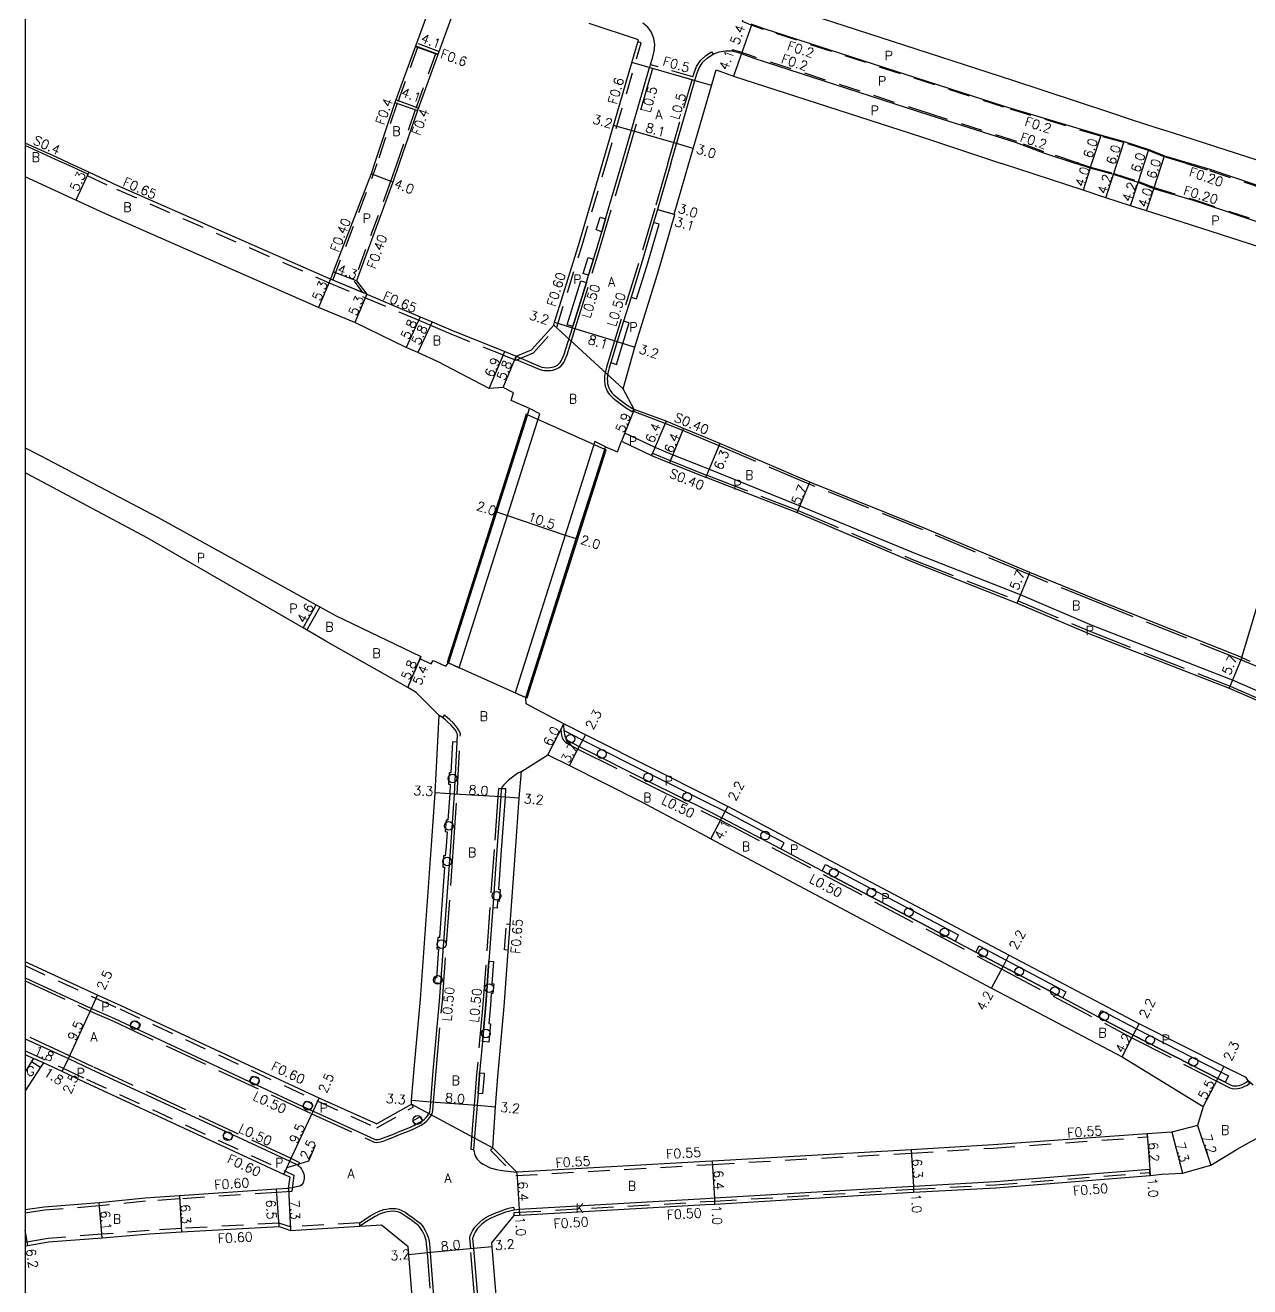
# Model space of a CAD drawing. Header units: metres. Extents: x -1600 to -800, y -109200 to -108599.
# Drawn here: x -1600 to -1389, y -109040 to -108822.5 of the extents above; entities that cross this region are included whole.
import ezdxf

# ---------------------------------------------------------------- set-up
doc = ezdxf.new("R2010")
doc.units = ezdxf.units.M
doc.header["$LTSCALE"] = 2.5
doc.linetypes.add('22320', pattern=[2.5, 1.5, -1])
doc.linetypes.add('22330', pattern=[4, 3, -1])
doc.layers.get('0').update_dxf_attribs({"color": 150, "lineweight": 50})
for name, color, linetype in [('2101000', 7, 'Continuous'), ('2102000', 4, 'Continuous'), ('2203000', 1, 'Continuous'), ('2213000', 3, 'Continuous'), ('2227000', 1, 'Continuous'), ('2232000', 120, '22320'), ('2233000', 120, '22330'), ('2233300', 150, '22330'), ('2236000', 3, 'Continuous'), ('2236100', 3, 'Continuous'), ('2238000', 3, 'Continuous'), ('9107000', 4, 'Continuous'), ('9201100', 215, 'Continuous'), ('9201500', 222, 'Continuous'), ('9201600', 215, 'Continuous'), ('9202100', 82, 'Continuous'), ('9202200', 82, 'Continuous'), ('9203500', 155, 'Continuous'), ('999', 7, 'Continuous')]:
    doc.layers.add(name, color=color, linetype=linetype)
doc.layers.add('9301100', color=1, linetype='Continuous', lineweight=30)
doc.styles.add('Dm_Anotation', font='txt.shx', dxfattribs={"bigfont": 'pscdm.shx'})

# ---------------------------------------------------------------- blocks, each defined once
blk = doc.blocks.new('223800')
at = {"color": 0, "linetype": 'Continuous'}
blk.add_circle((0, 0), 0.75, dxfattribs=at)

msp = doc.modelspace()

# ---------------------------------------------------------------- linework, layer by layer
at = {"layer": '2101000'}
for points in [[(-1528.28, -108813.79), (-1536.14, -108835.37), (-1536.3, -108835.81), (-1539.81, -108846.32)], [(-1524.35, -108815), (-1532.44, -108837.21), (-1535.57, -108846.32)], [(-1476.2, -108816.8), (-1471.21, -108818.58), (-1429.87, -108831.97), (-1413.35, -108837.44), (-1409.44, -108838.73), (-1405.18, -108840.09), (-1402.41, -108840.98), (-1385.83, -108846.32)], [(-1494.36, -108825), (-1502.83, -108822.2)], [(-1500.52, -108846.32), (-1494.36, -108825)], [(-1485.64, -108846.32), (-1480.97, -108830.17)], [(-1480.97, -108830.17), (-1477.98, -108831.24)], [(-1477.98, -108831.24), (-1445.55, -108841.72), (-1431.77, -108846.32)], [(-1592.29, -108846.32), (-1594.64, -108845.26), (-1600, -108842.8)], [(-1539.81, -108846.32), (-1540.41, -108848.12), (-1546.92, -108865.02), (-1547.4, -108866.29), (-1584.02, -108850.16), (-1589.05, -108847.82), (-1592.29, -108846.32)], [(-1535.57, -108846.32), (-1536.67, -108849.54), (-1542.9, -108866.55), (-1541.15, -108868.86), (-1531.93, -108872.76), (-1529.91, -108873.62), (-1526.69, -108874.98), (-1517.36, -108878.75), (-1515.43, -108879.57), (-1512.76, -108878.45)], [(-1512.76, -108878.45), (-1508.95, -108874.21), (-1508.79, -108873.7), (-1504.7, -108860.47), (-1500.52, -108846.32)], [(-1482.78, -108893.59), (-1486.56, -108892.02), (-1489.58, -108890.76), (-1495.08, -108888.71), (-1496.98, -108885.19), (-1494.94, -108877.99), (-1490.81, -108864.63), (-1488.09, -108855.11), (-1488.19, -108855.08), (-1485.64, -108846.32)], [(-1370.33, -108866.43), (-1373.7, -108865.39), (-1377.82, -108864.11), (-1383.01, -108862.46), (-1387.28, -108860.76), (-1400.69, -108856.45), (-1406.81, -108854.48), (-1409.56, -108853.6), (-1413.81, -108852.24), (-1417.74, -108850.94), (-1431.77, -108846.32)], [(-1600, -108895.33), (-1597.41, -108896.65), (-1577.08, -108907.35), (-1549.88, -108922.39), (-1546.54, -108924.24), (-1531.83, -108931.35), (-1531.98, -108931.72), (-1530.06, -108932.61), (-1529.74, -108932), (-1527.56, -108932.97), (-1527.08, -108932.42), (-1518.81, -108906.4), (-1513.48, -108889.63), (-1513.14, -108888.56), (-1516.28, -108887.17), (-1515.89, -108885.86), (-1517.63, -108884.94), (-1520.08, -108885.09), (-1528.84, -108880.51), (-1532.35, -108878.89), (-1534.37, -108878.02), (-1543.23, -108873.73), (-1549.49, -108871.16), (-1586.2, -108854.99), (-1591.29, -108852.63), (-1600, -108848.63)], [(-1482.78, -108955.23), (-1491.23, -108950.96), (-1503.48, -108944.8), (-1507.22, -108942.91), (-1513.72, -108939.51), (-1513.76, -108938.4), (-1505.06, -108911), (-1500.16, -108895.61), (-1500.03, -108895.2), (-1497.98, -108896.05), (-1497.27, -108894.18)], [(-1497.27, -108894.18), (-1492.1, -108896.64), (-1489.02, -108897.92), (-1482.78, -108900.41)], [(-1390.41, -108931.52), (-1414.37, -108921.94), (-1426.9, -108916.84), (-1445.21, -108909.11), (-1464.79, -108901.25), (-1480.3, -108894.62), (-1482.78, -108893.59)], [(-1528.68, -108941.47), (-1532.63, -108937.5), (-1534.09, -108936.69), (-1548.22, -108928.65), (-1552.14, -108926.4), (-1579, -108910.86), (-1599.53, -108899.9), (-1600, -108899.65)], [(-1482.78, -108900.41), (-1482.73, -108900.43), (-1466.98, -108906.51), (-1447.25, -108914.97), (-1429.09, -108922.1), (-1416.76, -108927.34), (-1392.57, -108936.8), (-1379.6, -108942.4)], [(-1539.47, -109011.91), (-1533.47, -109008.51), (-1533.42, -109007.83), (-1533, -109002.43), (-1531.92, -108990.42), (-1529.99, -108963.85), (-1529.35, -108954.84), (-1528.68, -108941.47)], [(-1514.52, -108951.13), (-1509.95, -108948.26)], [(-1509.95, -108948.26), (-1506.25, -108950.12), (-1494.05, -108956.26), (-1482.78, -108962.26)], [(-1482.78, -109018.4), (-1515.29, -109020.25), (-1519.43, -109016.05), (-1518.96, -109008.95), (-1518.56, -109003.75), (-1517.47, -108991.65), (-1515.52, -108964.85), (-1514.88, -108955.75), (-1514.52, -108951.13)], [(-1388.42, -109005.25), (-1389.31, -109004.49), (-1389.66, -109003.92), (-1393.48, -109002), (-1408.08, -108994.65), (-1430.5, -108982.82), (-1478.93, -108957.17), (-1482.78, -108955.23)], [(-1482.78, -108962.26), (-1481.85, -108962.75), (-1433.49, -108988.48), (-1431.12, -108989.74), (-1410.99, -109000.35), (-1397.05, -109008.93), (-1398, -109012.17), (-1402.44, -109013.35), (-1406.69, -109013.61), (-1433.25, -109015.52), (-1447.35, -109016.38), (-1481.58, -109018.33), (-1482.78, -109018.4)], [(-1482.78, -109025.81), (-1481.16, -109025.72), (-1446.93, -109023.67), (-1432.79, -109022.9), (-1406.18, -109020.79), (-1404.18, -109020.56), (-1400.63, -109020.42), (-1395.72, -109019), (-1393.26, -109017.55), (-1391.16, -109016.24), (-1388.81, -109014.91), (-1387.64, -109014.33), (-1384.63, -109012.55), (-1381.51, -109010.51), (-1379.85, -109009.4), (-1340.79, -108983.12), (-1336.68, -108980.36)], [(-1539.47, -109011.91), (-1549.35, -109007.45), (-1583.47, -108991.53), (-1587.55, -108989.71), (-1600, -108983.94)], [(-1600, -108999.96), (-1598.55, -109000.62), (-1598.9, -109001.16), (-1600, -109002.9)], [(-1554.38, -109021.1), (-1555.43, -109020.61), (-1589.7, -109004.74), (-1593.62, -109002.88), (-1596.88, -109001.39), (-1597.38, -109002.14), (-1600, -109006.21)], [(-1600, -109026.67), (-1596.73, -109026.2), (-1587.29, -109025.45), (-1579.31, -109024.64), (-1573.44, -109024.25), (-1556.69, -109023.12), (-1554.62, -109022.98), (-1554.38, -109021.1)], [(-1515.75, -109027.68), (-1514.86, -109027.64), (-1482.78, -109025.81)], [(-1519.61, -109032.4), (-1515.75, -109027.68)], [(-1600, -109032.98), (-1599.58, -109032.88), (-1595.97, -109032.26), (-1586.75, -109031.53), (-1578.58, -109030.88), (-1573.08, -109030.54), (-1556.26, -109029.61)], [(-1554.27, -109030.27), (-1542.33, -109029.56), (-1538.6, -109029.33)], [(-1538.6, -109029.33), (-1534.02, -109033.05)], [(-1555.87, -109141.83), (-1552.63, -109141.42), (-1549.77, -109141.08), (-1544.42, -109138.34), (-1537.88, -109134), (-1530.1, -109128.75), (-1528.84, -109127.84), (-1527.52, -109124.71), (-1527.79, -109119.38), (-1529.16, -109099.25), (-1530.46, -109082.11), (-1532.5, -109052.42), (-1533.9, -109034.45), (-1534.02, -109033.05)], [(-1510.94, -109146.32), (-1511.01, -109145.26), (-1510.47, -109140.39), (-1511.47, -109125.87), (-1512.93, -109122.02), (-1513.32, -109118.44), (-1514.69, -109098.37), (-1516.03, -109080.66), (-1518.05, -109051.24), (-1519.56, -109033.1), (-1519.61, -109032.4)]]:
    msp.add_lwpolyline(points, dxfattribs=at)
at = {"layer": '2101000', "flags": 128}
msp.add_lwpolyline([(-1556.26, -109029.61), (-1554.27, -109030.27)], dxfattribs=at)
at = {"layer": '2102000'}
msp.add_lwpolyline([(-1390.41, -108931.52), (-1378.99, -108893.43), (-1370.33, -108866.43)], dxfattribs=at)
at = {"layer": '2203000'}
for points in [[(-1513.48, -108889.63), (-1513.72, -108889.56), (-1527.32, -108932.35), (-1527.08, -108932.42)], [(-1505.06, -108911), (-1513.76, -108938.4), (-1513.52, -108938.47), (-1499.93, -108895.68), (-1500.16, -108895.61)]]:
    msp.add_lwpolyline(points, close=True, dxfattribs=at)
at = {"layer": '2213000'}
for points in [[(-1474.99, -108822.22), (-1472.73, -108823.03), (-1431.32, -108836.44), (-1414.64, -108841.44), (-1410.66, -108842.54), (-1406.42, -108843.9), (-1403.71, -108844.98), (-1399.24, -108846.32)], [(-1476.92, -108827.26), (-1474.47, -108828.14), (-1444.31, -108837.91), (-1429.24, -108842.73), (-1424.54, -108844.49), (-1418.99, -108846.32)], [(-1386.04, -108856.95), (-1398.69, -108852.73), (-1405.57, -108850.68), (-1408.27, -108849.61), (-1412.51, -108848.25), (-1416.49, -108847.14), (-1418.99, -108846.32)], [(-1399.24, -108846.32), (-1395.89, -108847.33), (-1384.19, -108851.25)], [(-1515.43, -108879.57), (-1511.27, -108881.32), (-1510.97, -108881.42), (-1510.56, -108881.51), (-1510.09, -108881.54), (-1509.55, -108881.51), (-1509.2, -108881.46), (-1508.75, -108881.33), (-1508.31, -108881.1), (-1508.01, -108880.83), (-1507.82, -108880.61), (-1507.66, -108880.36), (-1507.49, -108880.03), (-1507.12, -108879.17), (-1505.73, -108874.65), (-1505.66, -108874.43)], [(-1499.11, -108880.66), (-1499.39, -108881.56), (-1499.6, -108882.5), (-1499.7, -108883.03), (-1499.72, -108883.45), (-1499.7, -108883.79), (-1499.66, -108884.27), (-1499.58, -108884.64), (-1499.42, -108885.02), (-1499.26, -108885.34), (-1499.13, -108885.58), (-1498.92, -108885.85), (-1498.65, -108886.15), (-1498.37, -108886.38), (-1497.88, -108886.8), (-1496.97, -108887.48), (-1496.13, -108888.1), (-1495.08, -108888.71)], [(-1527.08, -108932.42), (-1525.24, -108933.25), (-1516.9, -108907.01), (-1511.33, -108889.48), (-1513.14, -108888.56)], [(-1500.03, -108895.2), (-1501.84, -108894.28), (-1506.96, -108910.4), (-1515.6, -108937.57), (-1513.76, -108938.4)], [(-1536.41, -109013.62), (-1535.69, -109013.3), (-1534.76, -109012.94), (-1533.5, -109012.39), (-1532.81, -109012.07), (-1531.58, -109011.38), (-1531.21, -109011.09), (-1530.93, -109010.81), (-1530.68, -109010.49), (-1530.5, -109010.22), (-1530.36, -109009.96), (-1530.29, -109009.76), (-1530.24, -109009.54), (-1530.13, -109008.08), (-1529.71, -109002.75), (-1528.63, -108990.73), (-1528.41, -108987.63), (-1526.7, -108964.08), (-1526.06, -108955.04), (-1525.6, -108946.08), (-1525.54, -108944.78), (-1525.61, -108944.54), (-1525.78, -108944.22), (-1525.93, -108943.95), (-1526.26, -108943.55), (-1526.65, -108943.12), (-1527.17, -108942.62), (-1527.61, -108942.22), (-1528.1, -108941.84), (-1528.39, -108941.65), (-1528.68, -108941.47)], [(-1507.22, -108942.91), (-1507.24, -108943.2), (-1507.24, -108943.44), (-1507.21, -108943.82), (-1507.18, -108944.1), (-1507.15, -108944.39), (-1507.1, -108944.77), (-1507, -108945.15), (-1506.85, -108945.45), (-1506.66, -108945.67), (-1506.42, -108945.85), (-1504.56, -108946.83), (-1492.32, -108952.99), (-1482.78, -108957.72)], [(-1514.52, -108951.13), (-1515.1, -108951.45), (-1515.61, -108951.79), (-1516.25, -108952.27), (-1516.77, -108952.68), (-1517.22, -108953.09), (-1517.53, -108953.45), (-1517.8, -108953.78), (-1517.98, -108954.11), (-1518.07, -108955.53), (-1518.72, -108964.63), (-1519.44, -108974.59), (-1520.11, -108983.84), (-1520.65, -108991.35), (-1521.23, -108997.71), (-1521.71, -109003.11), (-1521.74, -109003.45), (-1521.99, -109006.64), (-1522.15, -109008.7), (-1522.41, -109012.04), (-1522.75, -109016.31), (-1522.66, -109016.74), (-1522.62, -109016.94), (-1522.57, -109017.07), (-1522.48, -109017.35), (-1522.4, -109017.53), (-1522.26, -109017.81), (-1522.13, -109018), (-1521.97, -109018.18), (-1521.8, -109018.34), (-1521.59, -109018.51), (-1521.36, -109018.67), (-1521.08, -109018.83), (-1520.75, -109019.03), (-1520.34, -109019.27), (-1519.9, -109019.46), (-1519.43, -109019.62), (-1518.81, -109019.77), (-1518.17, -109019.87), (-1517.34, -109020.01), (-1515.29, -109020.25)], [(-1482.78, -108957.72), (-1479.95, -108959.12), (-1469.82, -108964.49), (-1462.7, -108968.26), (-1439.78, -108980.39), (-1436.2, -108982.29), (-1431.53, -108984.76), (-1421.25, -108990.19), (-1415.11, -108993.43), (-1409.09, -108996.61), (-1394.49, -109004.07), (-1393.23, -109004.71), (-1392.24, -109005.21), (-1391.93, -109005.33), (-1391.57, -109005.35), (-1391.19, -109005.32), (-1390.82, -109005.26), (-1390.5, -109005.16), (-1390.22, -109005.03), (-1389.71, -109004.77), (-1389.31, -109004.49)], [(-1552.96, -109019.06), (-1552.81, -109019.21), (-1552.59, -109019.45), (-1552.39, -109019.72), (-1552.27, -109019.93), (-1552.06, -109020.36), (-1551.96, -109020.83), (-1551.93, -109021.29), (-1552, -109021.63), (-1552.14, -109022.04), (-1552.29, -109022.27), (-1552.43, -109022.45), (-1552.69, -109022.62), (-1552.99, -109022.72), (-1553.55, -109022.84), (-1553.94, -109022.9), (-1554.62, -109022.98)], [(-1406.18, -109020.79), (-1406.21, -109020.29), (-1406.24, -109019.79), (-1432.83, -109021.9), (-1446.98, -109022.67), (-1481.21, -109024.72), (-1482.78, -109024.81)], [(-1482.78, -109024.81), (-1514.92, -109026.64), (-1515.78, -109026.77), (-1516.34, -109026.88), (-1516.74, -109026.99), (-1517.28, -109027.14), (-1517.97, -109027.4), (-1518.44, -109027.57), (-1519.11, -109027.86), (-1519.87, -109028.2), (-1520.39, -109028.5), (-1520.84, -109028.81), (-1521.35, -109029.21), (-1521.73, -109029.57), (-1522.12, -109030), (-1522.5, -109030.58), (-1522.73, -109031.01), (-1522.85, -109031.36), (-1522.91, -109031.58), (-1522.75, -109033.4), (-1521.55, -109047.81)], [(-1530.24, -109040.25), (-1530.72, -109034.15), (-1530.84, -109032.59), (-1530.95, -109032.01), (-1531.04, -109031.59), (-1531.23, -109031.09), (-1531.52, -109030.5), (-1531.79, -109030.05), (-1532.02, -109029.72), (-1532.3, -109029.37), (-1532.63, -109029.11), (-1533.41, -109028.55), (-1534.12, -109028.07), (-1534.81, -109027.57), (-1535.37, -109027.26), (-1535.8, -109027.07), (-1536.23, -109026.98), (-1536.59, -109026.97), (-1537.2, -109027.01), (-1537.65, -109027.09), (-1538.08, -109027.17), (-1538.51, -109027.3), (-1538.94, -109027.48), (-1539.69, -109027.86), (-1540.3, -109028.19), (-1541.23, -109028.81), (-1542.33, -109029.56)]]:
    msp.add_lwpolyline(points, dxfattribs=at)
at = {"layer": '2227000'}
for points in [[(-1497.19, -108846.32), (-1492.42, -108829.8), (-1492.41, -108829.78)], [(-1488.76, -108846.32), (-1484.63, -108832.03)], [(-1505.66, -108874.43), (-1503.32, -108866.86), (-1502.93, -108865.59), (-1502.08, -108862.84), (-1501.63, -108861.38), (-1500.65, -108858.09), (-1500, -108855.89), (-1497.19, -108846.32)], [(-1488.76, -108846.32), (-1491.06, -108854.23), (-1491.73, -108856.48), (-1493.88, -108863.74), (-1495.62, -108869.35), (-1496.9, -108873.51), (-1497.99, -108877.04), (-1499.11, -108880.66)], [(-1600, -108986.7), (-1588.6, -108991.98), (-1584.6, -108993.76), (-1581.92, -108995.02), (-1580.56, -108995.65), (-1579.48, -108996.15), (-1561.41, -109004.58), (-1560.05, -109005.22), (-1552.2, -109008.88), (-1550.84, -109009.51), (-1550.4, -109009.72), (-1547.26, -109011.14), (-1539.8, -109014.51), (-1539.67, -109014.57), (-1539.49, -109014.6), (-1539.18, -109014.57), (-1538.91, -109014.51), (-1538.46, -109014.39), (-1537.64, -109014.09), (-1536.71, -109013.75), (-1536.41, -109013.62)], [(-1600, -108997.21), (-1592.57, -109000.61), (-1588.56, -109002.51), (-1565.53, -109013.18), (-1564.17, -109013.81), (-1554.39, -109018.34), (-1553.11, -109018.97), (-1552.96, -109019.06)]]:
    msp.add_lwpolyline(points, dxfattribs=at)
at = {"layer": '2232000'}
for points in [[(-1399.94, -108846.32), (-1403.78, -108845.16), (-1406.48, -108844.09), (-1410.72, -108842.73), (-1414.7, -108841.63), (-1431.38, -108836.63), (-1472.79, -108823.22), (-1475.06, -108822.4), (-1476.44, -108821.83), (-1476.36, -108821.64)], [(-1532.4, -108826.3), (-1535.92, -108835.94), (-1539.39, -108846.32)], [(-1528.93, -108827.56), (-1532.78, -108826.16)], [(-1528.72, -108827), (-1532.58, -108825.59)], [(-1499.9, -108846.32), (-1493.89, -108825.52), (-1494.46, -108825.35)], [(-1418.35, -108846.32), (-1418.93, -108846.13), (-1424.47, -108844.3), (-1429.17, -108842.54), (-1444.26, -108837.71), (-1474.4, -108827.95), (-1476.85, -108827.07), (-1478.19, -108826.72), (-1478.22, -108826.92)], [(-1529.3, -108827.42), (-1532.82, -108837.08), (-1535.99, -108846.32)], [(-1484.97, -108831.41), (-1492.27, -108829.3)], [(-1485.11, -108831.89), (-1491.93, -108829.92)], [(-1547.03, -108866.44), (-1540.04, -108848.26), (-1539.39, -108846.32)], [(-1535.99, -108846.32), (-1537.05, -108849.4), (-1543.35, -108866.61), (-1541.88, -108868.56)], [(-1515.5, -108880.25), (-1515.3, -108880.17), (-1512.4, -108878.95), (-1508.41, -108874.52), (-1504.12, -108860.64), (-1499.94, -108846.49), (-1499.9, -108846.32)], [(-1418.35, -108846.32), (-1416.43, -108846.95), (-1412.45, -108848.06), (-1408.2, -108849.42), (-1405.51, -108850.49), (-1398.63, -108852.54), (-1385.98, -108856.76), (-1381.66, -108858.27), (-1376.51, -108859.91), (-1372.43, -108861.38), (-1348.05, -108868.95), (-1340.59, -108871.29), (-1333.23, -108873.59), (-1330.19, -108874.79), (-1323.4, -108876.59), (-1322.36, -108876.96), (-1321.03, -108877.41), (-1321.11, -108877.6)], [(-1399.94, -108846.32), (-1395.95, -108847.52), (-1384.25, -108851.44), (-1379.95, -108852.94), (-1374.82, -108854.57), (-1370.74, -108856.04), (-1346.37, -108863.61), (-1338.92, -108865.94), (-1331.57, -108868.24), (-1328.52, -108869.44), (-1322.05, -108871.67), (-1321.65, -108871.81)], [(-1589.05, -108847.82), (-1589.33, -108848.41), (-1584.28, -108850.75), (-1547.66, -108866.88), (-1541.4, -108869.46), (-1532.18, -108873.36), (-1530.16, -108874.22), (-1526.94, -108875.58), (-1517.61, -108879.35), (-1515.5, -108880.25), (-1515.43, -108879.57)], [(-1541.15, -108868.86), (-1541.88, -108868.56), (-1547.03, -108866.44), (-1547.4, -108866.29)], [(-1516.76, -108981.95), (-1517.41, -108981.9), (-1517.09, -108977.41), (-1516.44, -108977.46)], [(-1600, -108984.6), (-1587.8, -108990.26), (-1583.72, -108992.08), (-1549.6, -109007.99), (-1539.44, -109012.58), (-1533.17, -109009.03)], [(-1600, -108999.3), (-1593.37, -109002.34), (-1589.44, -109004.19), (-1555.18, -109020.07), (-1553.73, -109020.74), (-1554.09, -109023.55), (-1556.65, -109023.72), (-1573.4, -109024.84), (-1579.26, -109025.24), (-1587.24, -109026.05), (-1596.66, -109026.8), (-1600, -109027.28)], [(-1596.88, -109001.39), (-1598.55, -109000.62)], [(-1482.78, -109018.95), (-1481.55, -109018.88), (-1447.32, -109016.93), (-1433.22, -109016.07), (-1406.65, -109014.16), (-1406.69, -109013.61)], [(-1519.82, -109016.44), (-1515.5, -109020.82), (-1482.78, -109018.95)], [(-1482.78, -109025.31), (-1481.19, -109025.22), (-1446.95, -109023.17), (-1432.83, -109022.4), (-1406.23, -109020.29), (-1406.21, -109020.29)], [(-1515.75, -109027.68), (-1515.77, -109027.18), (-1514.89, -109027.14), (-1482.78, -109025.31)], [(-1556.17, -109029), (-1573.12, -109029.94), (-1578.62, -109030.29), (-1586.79, -109030.93), (-1596.04, -109031.66), (-1599.7, -109032.29), (-1600, -109032.36)], [(-1542.33, -109029.56), (-1542.33, -109028.96), (-1554.19, -109029.67)]]:
    msp.add_lwpolyline(points, dxfattribs=at)
at = {"layer": '2232000', "flags": 128}
for points in [[(-1533.47, -109008.51), (-1533.17, -109009.03)], [(-1519.43, -109016.05), (-1519.82, -109016.44)], [(-1556.17, -109029), (-1554.19, -109029.67)]]:
    msp.add_lwpolyline(points, dxfattribs=at)
at = {"layer": '2233000'}
for points in [[(-1484.97, -108831.41), (-1484.77, -108830.72), (-1484.32, -108829.58), (-1483.64, -108828.56), (-1482.76, -108827.7), (-1481.77, -108827.05), (-1481.5, -108827.48)], [(-1491.93, -108829.92), (-1491.94, -108829.94), (-1496.67, -108846.32)], [(-1489.28, -108846.32), (-1485.11, -108831.89)], [(-1515.3, -108880.17), (-1511.45, -108881.79), (-1511.1, -108881.91), (-1510.62, -108882), (-1510.09, -108882.04), (-1509.5, -108882.01), (-1509.1, -108881.95), (-1508.57, -108881.8), (-1508.02, -108881.52), (-1507.65, -108881.18), (-1507.41, -108880.9), (-1507.22, -108880.61), (-1507.04, -108880.24), (-1506.65, -108879.34), (-1505.25, -108874.8), (-1501.15, -108861.52), (-1496.71, -108846.46), (-1496.67, -108846.32)], [(-1489.28, -108846.32), (-1491.54, -108854.09), (-1494.36, -108863.59), (-1498.47, -108876.9), (-1499.87, -108881.43), (-1500.09, -108882.4), (-1500.2, -108882.98), (-1500.22, -108883.45), (-1500.2, -108883.82), (-1500.15, -108884.35), (-1500.06, -108884.8), (-1499.87, -108885.23), (-1499.71, -108885.57), (-1499.55, -108885.85), (-1499.31, -108886.17), (-1498.99, -108886.52), (-1498.69, -108886.77), (-1498.2, -108887.19), (-1497.27, -108887.88), (-1496.41, -108888.52), (-1495.4, -108889.1), (-1495.08, -108888.71)], [(-1600, -108987.25), (-1588.81, -108992.44), (-1584.81, -108994.22), (-1550.61, -109010.17), (-1540.01, -109014.97), (-1539.81, -109015.06), (-1539.5, -109015.1), (-1539.11, -109015.06), (-1538.8, -109015), (-1538.31, -109014.86), (-1537.47, -109014.56), (-1536.53, -109014.22), (-1535.5, -109013.76), (-1534.57, -109013.4), (-1533.29, -109012.85), (-1532.38, -109012.42), (-1531.79, -109012.11), (-1531.29, -109011.78), (-1530.88, -109011.46), (-1530.56, -109011.15), (-1530.27, -109010.79), (-1530.06, -109010.47), (-1529.9, -109010.16), (-1529.81, -109009.89), (-1529.75, -109009.62), (-1529.63, -109008.12), (-1529.22, -109002.79), (-1528.13, -108990.77), (-1526.2, -108964.11), (-1525.56, -108955.07), (-1525.03, -108944.72), (-1525.14, -108944.35), (-1525.34, -108943.98), (-1525.52, -108943.67), (-1525.88, -108943.22), (-1526.29, -108942.77), (-1526.83, -108942.25), (-1527.28, -108941.84), (-1527.72, -108941.48), (-1527.83, -108941.41), (-1528.1, -108941.84)], [(-1507.22, -108942.91), (-1507.71, -108943.87), (-1507.65, -108944.45), (-1507.59, -108944.87), (-1507.47, -108945.32), (-1507.27, -108945.73), (-1507, -108946.03), (-1506.69, -108946.27), (-1504.79, -108947.27), (-1492.54, -108953.44), (-1482.78, -108958.28)], [(-1517.98, -108954.11), (-1518.47, -108954.08), (-1518.57, -108955.49), (-1519.22, -108964.6), (-1521.15, -108991.31), (-1522.24, -109003.41), (-1522.65, -109008.66), (-1522.91, -109012), (-1523.25, -109016.27), (-1522.75, -109016.31)], [(-1482.78, -108958.28), (-1480.18, -108959.56), (-1431.76, -108985.21), (-1409.32, -108997.05), (-1394.71, -109004.51), (-1392.44, -109005.67), (-1392.03, -109005.82), (-1391.57, -109005.85), (-1391.13, -109005.82), (-1390.7, -109005.75), (-1390.32, -109005.63), (-1390, -109005.48), (-1389.45, -109005.2), (-1389.02, -109004.9), (-1389.31, -109004.49)], [(-1552.96, -109019.06), (-1552.69, -109018.62), (-1554.17, -109017.89), (-1588.34, -109002.06), (-1592.36, -109000.16), (-1600, -108996.66)], [(-1542.33, -109028.96), (-1541.51, -109028.4), (-1540.56, -109027.76), (-1539.93, -109027.41), (-1539.15, -109027.02), (-1538.68, -109026.83), (-1538.19, -109026.68), (-1537.74, -109026.6), (-1537.26, -109026.51), (-1536.6, -109026.47), (-1536.17, -109026.48), (-1535.65, -109026.59), (-1535.14, -109026.82), (-1534.55, -109027.14), (-1533.83, -109027.66), (-1533.13, -109028.14), (-1532.33, -109028.71), (-1531.95, -109029.01), (-1531.62, -109029.42), (-1531.37, -109029.78), (-1531.08, -109030.26), (-1530.78, -109030.88), (-1530.55, -109031.45), (-1530.46, -109031.92), (-1530.35, -109032.52), (-1530.22, -109034.11), (-1528.81, -109052.15)], [(-1521.74, -109051.51), (-1523.25, -109033.44), (-1523.42, -109031.54), (-1523.33, -109031.21), (-1523.19, -109030.81), (-1522.93, -109030.32), (-1522.51, -109029.69), (-1522.09, -109029.22), (-1521.67, -109028.83), (-1521.14, -109028.41), (-1520.65, -109028.07), (-1520.1, -109027.75), (-1519.31, -109027.4), (-1518.63, -109027.1), (-1518.14, -109026.93), (-1517.44, -109026.67), (-1516.87, -109026.51), (-1516.45, -109026.4), (-1515.86, -109026.28), (-1515.85, -109026.28), (-1515.78, -109026.77)]]:
    msp.add_lwpolyline(points, dxfattribs=at)
at = {"layer": '2233300'}
for points in [[(-1593.26, -108846.32), (-1594.81, -108845.63), (-1600, -108843.24)], [(-1589.22, -108848.18), (-1592.45, -108846.68), (-1593.26, -108846.32)], [(-1482.78, -108894.02), (-1486.71, -108892.38), (-1489.72, -108891.13), (-1495.34, -108889.03)], [(-1334.19, -108955.53), (-1334.34, -108955.9), (-1347.69, -108949.6), (-1378.37, -108936.9), (-1389.17, -108932.47), (-1390.56, -108931.9), (-1414.52, -108922.31), (-1427.05, -108917.21), (-1445.36, -108909.48), (-1464.94, -108901.62), (-1480.46, -108894.99), (-1482.78, -108894.02)], [(-1492.1, -108896.64), (-1491.94, -108896.27), (-1488.87, -108897.55), (-1482.78, -108899.98)], [(-1482.78, -108899.98), (-1482.58, -108900.06), (-1466.83, -108906.14), (-1447.1, -108914.6), (-1428.94, -108921.73), (-1416.6, -108926.97), (-1392.42, -108936.43), (-1379.44, -108942.03), (-1349.81, -108954.64), (-1336.19, -108960.33), (-1335, -108960.83), (-1335.18, -108961.19)], [(-1390.41, -108931.52), (-1389.01, -108932.1)]]:
    msp.add_lwpolyline(points, dxfattribs=at)
at = {"layer": '2236000'}
for points in [[(-1500.65, -108858.09), (-1501.61, -108857.79), (-1500.95, -108855.56), (-1500, -108855.89)], [(-1502.93, -108865.59), (-1503.89, -108865.31), (-1503.03, -108862.52), (-1502.08, -108862.84)], [(-1580.56, -108995.65), (-1581.92, -108995.02), (-1581.55, -108994.23), (-1581.26, -108994.11), (-1580.34, -108994.54), (-1580.19, -108994.86)], [(-1560.05, -109005.22), (-1561.41, -109004.58), (-1561.04, -109003.8), (-1560.75, -109003.68), (-1559.83, -109004.1), (-1559.68, -109004.43)], [(-1550.84, -109009.51), (-1552.2, -109008.88), (-1551.83, -109008.09), (-1551.54, -109007.97), (-1550.62, -109008.4), (-1550.47, -109008.73)], [(-1533.2, -109011.37), (-1531.99, -109010.69), (-1531.58, -109011.38), (-1532.81, -109012.07)], [(-1565.53, -109013.18), (-1564.17, -109013.81), (-1564.54, -109014.59), (-1564.83, -109014.71), (-1565.75, -109014.29), (-1565.9, -109013.96)]]:
    msp.add_lwpolyline(points, close=True, dxfattribs=at)
at = {"layer": '2236100'}
for points in [[(-1495.62, -108869.35), (-1494.66, -108869.65), (-1492.92, -108864.03), (-1490.77, -108856.76), (-1491.73, -108856.48), (-1493.88, -108863.74)], [(-1503.32, -108866.86), (-1505.66, -108874.43), (-1506.62, -108874.14), (-1504.28, -108866.58)], [(-1499.11, -108880.66), (-1498.15, -108880.96), (-1497.04, -108877.34), (-1495.95, -108873.8), (-1496.9, -108873.51), (-1497.99, -108877.04)], [(-1469.82, -108964.49), (-1469.25, -108963.43), (-1479.4, -108958.05), (-1482.78, -108956.38), (-1491.78, -108951.92), (-1504.01, -108945.76), (-1507.18, -108944.1), (-1507.15, -108944.39), (-1507.1, -108944.77), (-1507, -108945.15), (-1506.85, -108945.45), (-1506.66, -108945.67), (-1506.42, -108945.85), (-1504.56, -108946.83), (-1492.32, -108952.99), (-1482.78, -108957.72), (-1479.95, -108959.12)], [(-1528.41, -108987.63), (-1526.7, -108964.08), (-1526.06, -108955.04), (-1525.6, -108946.08), (-1526.4, -108946.03), (-1526.67, -108951.37), (-1526.97, -108951.35), (-1527.07, -108953.34), (-1526.78, -108953.35), (-1526.86, -108954.99), (-1527.18, -108959.56), (-1527.48, -108959.54), (-1527.62, -108961.51), (-1527.32, -108961.53), (-1527.49, -108964.02), (-1527.62, -108965.69), (-1527.92, -108965.67), (-1528.06, -108967.62), (-1527.76, -108967.64), (-1528.64, -108979.76), (-1528.94, -108979.74), (-1529.08, -108981.73), (-1528.78, -108981.75), (-1529.14, -108986.74), (-1529.44, -108986.72), (-1529.5, -108987.55)], [(-1517.98, -108954.11), (-1518.07, -108955.53), (-1518.72, -108964.63), (-1519.44, -108974.59), (-1518.64, -108974.65), (-1518.56, -108973.47), (-1518.26, -108973.49), (-1518.12, -108971.55), (-1518.41, -108971.52), (-1517.92, -108964.69), (-1517.28, -108955.58), (-1517.18, -108954.16)], [(-1462.7, -108968.26), (-1462.14, -108967.2), (-1439.22, -108979.33), (-1439.78, -108980.39)], [(-1421.25, -108990.19), (-1431.53, -108984.76), (-1436.2, -108982.29), (-1435.64, -108981.23), (-1430.97, -108983.7), (-1420.69, -108989.13)], [(-1521.23, -108997.71), (-1520.65, -108991.35), (-1520.11, -108983.84), (-1519.31, -108983.9), (-1519.59, -108987.72), (-1519.29, -108987.74), (-1519.41, -108989.43), (-1519.71, -108989.41), (-1519.86, -108991.42), (-1520.14, -108994.6), (-1519.84, -108994.63), (-1520.13, -108997.81)], [(-1393.23, -109004.71), (-1394.49, -109004.07), (-1409.09, -108996.61), (-1415.11, -108993.43), (-1414.55, -108992.37), (-1408.54, -108995.54), (-1393.94, -109003), (-1392.69, -109003.64)], [(-1521.99, -109006.64), (-1521.74, -109003.45), (-1521.71, -109003.11), (-1520.92, -109003.18), (-1520.95, -109003.52), (-1521.19, -109006.7)]]:
    msp.add_lwpolyline(points, close=True, dxfattribs=at)
at = {"layer": '9107000'}
for points in [[(-1492.41, -108829.78), (-1492.27, -108829.3), (-1491.88, -108827.93), (-1491.65, -108826.98), (-1491.52, -108825.87), (-1491.67, -108824.77), (-1491.86, -108824.3), (-1492.08, -108823.74), (-1492.14, -108823.65), (-1492.74, -108822.84), (-1493.6, -108822.13)], [(-1484.63, -108832.03), (-1484.29, -108830.86), (-1483.87, -108829.82), (-1483.25, -108828.88), (-1482.45, -108828.09), (-1481.5, -108827.48), (-1480.45, -108827.07), (-1479.34, -108826.88), (-1478.22, -108826.92), (-1476.92, -108827.26)]]:
    msp.add_lwpolyline(points, dxfattribs=at)
at = {"layer": '9201100'}
for points in [[(-1474.79, -108822.29), (-1476.6, -108827.38)], [(-1532.74, -108826.05), (-1528.89, -108827.46)], [(-1476.6, -108827.38), (-1477.98, -108831.24)], [(-1536.3, -108835.81), (-1532.44, -108837.21)], [(-1495.55, -108840.65), (-1498.63, -108839.77)], [(-1487.77, -108842.9), (-1492.81, -108841.45), (-1495.55, -108840.65)], [(-1416.49, -108847.14), (-1414.64, -108841.44)], [(-1484.89, -108843.73), (-1487.77, -108842.9)], [(-1412.51, -108848.25), (-1410.66, -108842.54)], [(-1408.27, -108849.61), (-1406.42, -108843.9)], [(-1405.57, -108850.68), (-1403.71, -108844.98)], [(-1589.05, -108847.82), (-1591.29, -108852.63)], [(-1536.67, -108849.54), (-1540.41, -108848.12)], [(-1416.49, -108847.14), (-1417.74, -108850.94)], [(-1413.81, -108852.24), (-1412.51, -108848.25)], [(-1409.56, -108853.6), (-1408.27, -108849.61)], [(-1406.81, -108854.48), (-1405.57, -108850.68)], [(-1491.06, -108854.23), (-1488.09, -108855.11)], [(-1491.06, -108854.23), (-1488.19, -108855.08)], [(-1542.9, -108866.55), (-1546.92, -108865.02)], [(-1547.4, -108866.29), (-1549.49, -108871.16)], [(-1541.15, -108868.86), (-1543.23, -108873.73)], [(-1531.93, -108872.76), (-1534.37, -108878.02)], [(-1529.91, -108873.62), (-1532.35, -108878.89)], [(-1508.79, -108873.7), (-1505.73, -108874.65)], [(-1505.73, -108874.65), (-1497.99, -108877.04)], [(-1497.99, -108877.04), (-1494.94, -108877.99)], [(-1520.08, -108885.09), (-1517.36, -108878.75)], [(-1517.63, -108884.94), (-1515.43, -108879.57)], [(-1495.08, -108888.71), (-1497.27, -108894.18)], [(-1489.58, -108890.76), (-1492.1, -108896.64)], [(-1486.56, -108892.02), (-1489.02, -108897.92)], [(-1480.3, -108894.62), (-1482.73, -108900.43)], [(-1466.98, -108906.51), (-1464.79, -108901.25)], [(-1518.81, -108906.4), (-1516.9, -108907.01)], [(-1516.9, -108907.01), (-1506.96, -108910.4)], [(-1506.96, -108910.4), (-1505.06, -108911)], [(-1429.09, -108922.1), (-1426.9, -108916.84)], [(-1552.14, -108926.4), (-1549.88, -108922.39)], [(-1534.09, -108936.69), (-1531.83, -108931.35)], [(-1534.09, -108936.69), (-1531.98, -108931.72)], [(-1390.41, -108931.52), (-1392.57, -108936.8)], [(-1509.95, -108948.26), (-1507.22, -108942.91)], [(-1503.48, -108944.8), (-1504.56, -108946.83)], [(-1506.25, -108950.12), (-1504.56, -108946.83)], [(-1526.06, -108955.04), (-1529.35, -108954.84)], [(-1518.07, -108955.53), (-1526.06, -108955.04)], [(-1514.88, -108955.75), (-1518.07, -108955.53)], [(-1479.95, -108959.12), (-1478.93, -108957.17)], [(-1481.85, -108962.75), (-1479.95, -108959.12)], [(-1431.53, -108984.76), (-1430.5, -108982.82)], [(-1433.49, -108988.48), (-1431.53, -108984.76)], [(-1588.6, -108991.98), (-1587.55, -108989.71)], [(-1592.57, -109000.61), (-1588.6, -108991.98)], [(-1410.99, -109000.35), (-1409.09, -108996.61)], [(-1409.09, -108996.61), (-1408.08, -108994.65)], [(-1596.88, -109001.39), (-1598.55, -109000.62)], [(-1593.62, -109002.88), (-1592.57, -109000.61)], [(-1598.9, -109001.16), (-1597.38, -109002.14)], [(-1393.48, -109002), (-1394.49, -109004.07)], [(-1394.49, -109004.07), (-1397.05, -109008.93)], [(-1550.4, -109009.72), (-1549.35, -109007.45)], [(-1554.39, -109018.34), (-1550.4, -109009.72)], [(-1533.42, -109007.83), (-1530.13, -109008.08)], [(-1530.13, -109008.08), (-1522.15, -109008.7)], [(-1522.15, -109008.7), (-1518.96, -109008.95)], [(-1406.69, -109013.61), (-1406.24, -109019.79)], [(-1402.44, -109013.35), (-1400.63, -109020.42)], [(-1398, -109012.17), (-1395.72, -109019)], [(-1555.43, -109020.61), (-1554.39, -109018.34)], [(-1481.21, -109024.72), (-1481.58, -109018.33)], [(-1447.35, -109016.38), (-1446.98, -109022.67)], [(-1515.29, -109020.25), (-1514.92, -109026.64)], [(-1406.24, -109019.79), (-1406.18, -109020.79)], [(-1446.98, -109022.67), (-1446.93, -109023.67)], [(-1573.44, -109024.25), (-1573.08, -109030.54)], [(-1556.26, -109029.61), (-1556.69, -109023.12)], [(-1554.62, -109022.98), (-1554.27, -109030.27)], [(-1481.16, -109025.72), (-1481.21, -109024.72)], [(-1586.75, -109031.53), (-1587.29, -109025.45)], [(-1514.92, -109026.64), (-1514.86, -109027.64)], [(-1599.58, -109032.88), (-1600, -109030.24)], [(-1522.75, -109033.4), (-1530.72, -109034.15)], [(-1519.56, -109033.1), (-1522.75, -109033.4)], [(-1530.72, -109034.15), (-1533.9, -109034.45)]]:
    msp.add_lwpolyline(points, dxfattribs=at)
at = {"layer": '9201600'}
msp.add_lwpolyline([(-1550.05, -109015.65), (-1551.21, -109018.32), (-1554.91, -109019.47)], dxfattribs=at)
at = {"layer": '9202200'}
for points in [[(-1532.78, -108826.16), (-1528.93, -108827.56)], [(-1481.75, -108832.86), (-1495.49, -108828.89)], [(-1532.28, -108836.77), (-1536.14, -108835.37)], [(-1541.15, -108868.86), (-1547.4, -108866.29)], [(-1508.95, -108874.21), (-1496.98, -108885.19)], [(-1482.78, -108898.8), (-1488.46, -108896.53), (-1491.49, -108895.27), (-1496.71, -108892.79), (-1497.27, -108894.18)], [(-1335.18, -108961.19), (-1335, -108960.83), (-1334.51, -108959.84), (-1335.77, -108959.31), (-1349.38, -108953.62), (-1379, -108941.02), (-1392, -108935.41), (-1416.19, -108925.95), (-1428.52, -108920.71), (-1446.68, -108913.58), (-1466.78, -108905.31), (-1482.19, -108899.03), (-1482.78, -108898.8)], [(-1551.49, -108926.77), (-1549.19, -108922.77)], [(-1596.88, -109001.39), (-1598.55, -109000.62)], [(-1533.47, -109008.51), (-1519.43, -109016.05)], [(-1554.62, -109022.98), (-1554.27, -109030.27)]]:
    msp.add_lwpolyline(points, dxfattribs=at)
at = {"layer": '9202200', "flags": 128}
msp.add_lwpolyline([(-1514.92, -109026.64), (-1514.86, -109027.64)], dxfattribs=at)
at = {"layer": '9301100'}
msp.add_lwpolyline([(-1505.06, -108911), (-1500.16, -108895.61), (-1513.48, -108889.63), (-1527.08, -108932.42), (-1513.76, -108938.4)], close=True, dxfattribs=at)
at = {"layer": '999'}
msp.add_lwpolyline([(-1600, -109200), (-800, -109200), (-800, -108600), (-905.03, -108600), (-910.94, -108600), (-1600, -108600)], close=True, dxfattribs=at)

# ---------------------------------------------------------------- block references
at = {"layer": '2238000'}
for p in [(-1506.07, -108945.51), (-1500.67, -108948.13), (-1526.4, -108952.37), (-1492.69, -108952.16), (-1485.93, -108955.52), (-1527.03, -108960.52), (-1472.5, -108962.2), (-1527.3, -108966.67), (-1460.67, -108968.61), (-1518.78, -108972.57), (-1454.19, -108971.99), (-1447.78, -108975.41), (-1441.61, -108978.91), (-1528.25, -108980.9), (-1434.95, -108982.4), (-1428.76, -108985.64), (-1528.9, -108987.08), (-1520.05, -108988.51), (-1422.6, -108989.02), (-1581.1, -108994.87), (-1414.1, -108993.36), (-1520.62, -108996.31), (-1406.16, -108997.48), (-1398.74, -109001.21), (-1560.43, -109004.46), (-1551.3, -109008.77), (-1532.4, -109011.23), (-1565.11, -109014.04)]:
    msp.add_blockref('223800', p, dxfattribs=at)

# ---------------------------------------------------------------- texts
at = {"layer": '9201500', "style": 'Dm_Anotation'}
for s, rotation, p in [('4.1', 339.9838, (-1531.97, -108825.38)), ('5.4', 70.3447, (-1477.07, -108826)), ('4.1', 70.3447, (-1478.98, -108830.36)), ('4.1', 339.9838, (-1535.37, -108834.69)), ('3.2', 343.892, (-1502.37, -108839.36)), ('8.1', 343.892, (-1493.27, -108840.81)), ('6.0', 72.0801, (-1416.24, -108845.57)), ('3.0', 343.892, (-1484.54, -108844.52)), ('6.0', 72.0243, (-1412.26, -108846.67)), ('6.0', 72.0231, (-1408.02, -108848.03)), ('6.0', 71.9406, (-1405.32, -108849.1)), ('5.3', 65.0782, (-1590.94, -108851.28)), ('4.0', 71.753, (-1417.64, -108850.46)), ('4.2', 72.0246, (-1413.75, -108851.73)), ('4.0', 339.2847, (-1536.58, -108850.43)), ('4.2', 72.0247, (-1409.5, -108853.09)), ('4.0', 71.9347, (-1406.78, -108854.07)), ('3.0', 343.4835, (-1487.68, -108854.75)), ('3.1', 343.4835, (-1488.24, -108857.02)), ('4.3', 339.2847, (-1546.37, -108865.13)), ('5.3', 66.8215, (-1549.16, -108870.15)), ('5.3', 66.8215, (-1542.91, -108872.72)), ('3.2', 342.7933, (-1513.32, -108873.14)), ('5.8', 65.1522, (-1533.91, -108876.8)), ('5.8', 65.1248, (-1532.06, -108877.76)), ('8.1', 342.8197, (-1503.19, -108877.37)), ('3.2', 342.794, (-1494.41, -108878.99)), ('6.9', 66.8396, (-1519.44, -108883.35)), ('5.8', 67.7526, (-1517.36, -108883.85)), ('5.9', 68.1394, (-1496.86, -108892.89)), ('6.4', 66.7956, (-1491.77, -108894.67)), ('6.4', 67.3242, (-1488.5, -108896.41)), ('6.3', 67.3131, (-1479.97, -108899.3)), ('5.7', 67.4117, (-1466.59, -108905.32)), ('2.0', 342.3715, (-1522.41, -108906.04)), ('10.5', 341.1483, (-1513.56, -108907.88)), ('2.0', 342.3715, (-1504.48, -108911.86)), ('5.7', 67.4028, (-1428.97, -108920.03)), ('4.6', 60.5655, (-1551.88, -108925.74)), ('5.7', 67.6575, (-1392.39, -108934.66)), ('5.8', 67.0496, (-1533.82, -108935.51)), ('5.4', 67.0496, (-1531.83, -108936.42)), ('2.3', 61.9254, (-1502.18, -108944.07)), ('6.0', 62.9461, (-1509.4, -108946.97)), ('3.7', 62.841, (-1506.32, -108949.83)), ('2.2', 62.3699, (-1477.62, -108956.39)), ('3.3', 356.5661, (-1533.17, -108955.19)), ('8.0', 356.531, (-1523.66, -108955.09)), ('3.2', 355.9949, (-1514.14, -108956.6)), ('4.1', 62.3698, (-1479.97, -108963.1)), ('2.2', 62.1608, (-1429.18, -108982.04)), ('2.5', 65.2682, (-1586.35, -108989)), ('4.2', 62.0603, (-1434.76, -108992.56)), ('2.2', 62.6677, (-1406.77, -108993.86)), ('9.5', 65.2682, (-1591.35, -108997.71)), ('4.2', 63.0522, (-1410.86, -108999.86)), ('1.8', 335.3829, (-1598.64, -108999.79)), ('2.3', 64.1758, (-1392.22, -109001.22)), ('1.8', 327.1222, (-1596.96, -109003.44)), ('2.5', 65.2666, (-1592.2, -109006.88)), ('2.5', 65.2857, (-1548.15, -109006.74)), ('5.5', 62.1935, (-1396.6, -109007.87)), ('3.3', 355.5612, (-1537.91, -109008.28)), ('8.0', 355.5591, (-1527.72, -109008.17)), ('3.2', 355.5614, (-1518.22, -109009.81)), ('9.5', 65.1827, (-1553.16, -109015.44)), ('7.2', 288.4337, (-1397.27, -109014.04)), ('2.5', 65.2929, (-1551.28, -109018.2)), ('6.2', 274.0916, (-1406.48, -109015.1)), ('7.3', 284.3642, (-1401.84, -109015.31)), ('6.3', 273.3301, (-1447.16, -109017.93)), ('6.4', 273.2699, (-1481.39, -109019.92)), ('6.4', 273.2687, (-1515.1, -109021.85)), ('1.0', 273.7788, (-1406.63, -109021.25)), ('1.0', 273.3307, (-1447.36, -109023.96)), ('6.1', 275.1171, (-1587.06, -109026.89)), ('6.3', 273.2767, (-1573.25, -109025.79)), ('6.5', 273.8384, (-1558.54, -109025.01)), ('7.3', 272.7666, (-1554.42, -109025.03)), ('1.0', 273.2688, (-1481.73, -109025.97)), ('1.0', 273.2687, (-1515.55, -109027.91)), ('3.2', 5.3784, (-1537.04, -109035.45)), ('8.0', 5.379, (-1528.34, -109033.83)), ('3.2', 5.3692, (-1519.02, -109033.67)), ('6.2', 279.044, (-1599.89, -109033.55))]:
    msp.add_text(s, height=1.6, rotation=rotation, dxfattribs=at).set_placement(p)
at = {"layer": '9202100', "style": 'Dm_Anotation'}
for s, p in [('P', (-1451.93, -108828.53)), ('P', (-1453.09, -108832.9)), ('A', (-1491.43, -108838.68)), ('P', (-1454.35, -108837.99)), ('B', (-1536.77, -108841.55)), ('B', (-1598.9, -108846.04)), ('B', (-1583.12, -108854.66)), ('P', (-1541.87, -108856.58)), ('P', (-1395.63, -108856.97)), ('P', (-1505.6, -108867.1)), ('A', (-1499.6, -108867.52)), ('P', (-1495.93, -108875.34)), ('B', (-1529.8, -108877.64)), ('B', (-1506.35, -108887.71)), ('P', (-1496.01, -108894.99)), ('P', (-1478.01, -108902.53)), ('B', (-1475.97, -108900.84)), ('P', (-1570.44, -108915.1)), ('P', (-1554.49, -108923.87)), ('B', (-1419.65, -108923.31)), ('B', (-1548.31, -108927)), ('P', (-1417.3, -108927.67)), ('B', (-1540.19, -108931.56)), ('B', (-1521.7, -108942.42)), ('P', (-1489.83, -108953.55)), ('B', (-1493.54, -108956.44)), ('B', (-1476.54, -108964.87)), ('P', (-1468.23, -108965.38)), ('B', (-1523.72, -108965.9)), ('P', (-1452.52, -108973.81)), ('P', (-1586.9, -108992.49)), ('A', (-1588.79, -108997.7)), ('B', (-1415.1, -108996.99)), ('P', (-1404.2, -108998.17)), ('G', (-1599.82, -109003.6)), ('P', (-1591.16, -109003.92)), ('B', (-1526.55, -109005.21)), ('P', (-1549.27, -109009.96)), ('B', (-1393.97, -109013.77)), ('P', (-1556.95, -109019.44)), ('A', (-1544.47, -109021.27)), ('A', (-1527.79, -109022.04)), ('B', (-1496.18, -109023.4)), ('K', (-1505.17, -109027.23)), ('B', (-1584.92, -109029.1))]:
    msp.add_text(s, height=1.6, dxfattribs=at).set_placement(p)
at = {"layer": '9203500', "style": 'Dm_Anotation'}
for s, rotation, p in [('F0.6', 339.9838, (-1528.62, -108828.05)), ('F0.2', 342.0482, (-1468.84, -108826.71)), ('F0.5', 343.892, (-1490.27, -108829.38)), ('F0.2', 342.0482, (-1469.89, -108828.95)), ('F0.6', 73.892, (-1498.11, -108836.26)), ('L0.5', 73.892, (-1492.33, -108837.7)), ('F0.4', 69.9838, (-1538.2, -108839.83)), ('L0.5', 73.892, (-1487.38, -108838.89)), ('F0.4', 69.9838, (-1531.98, -108841.63)), ('F0.2', 342.0482, (-1427.93, -108839.75)), ('S0.4', 335.3337, (-1598.79, -108842.89)), ('F0.2', 342.0482, (-1428.71, -108842.46)), ('F0.65', 336.2328, (-1583.35, -108850.1)), ('F0.20', 341.4979, (-1399.63, -108848.45)), ('F0.20', 343.412, (-1400.56, -108851.66)), ('F0.40', 68.9629, (-1546.03, -108861.76)), ('F0.40', 69.8879, (-1539.67, -108864.61)), ('F0.60', 72.825, (-1508.64, -108871.15)), ('L0.50', 72.8251, (-1502.68, -108873.14)), ('F0.65', 337.0534, (-1538.52, -108869.77)), ('L0.50', 72.8264, (-1498.26, -108874.56)), ('S0.40', 337.4114, (-1488.34, -108890.73)), ('S0.40', 338.2577, (-1489.17, -108900.39)), ('L0.50', 333.6452, (-1490.53, -108956.61)), ('L0.50', 332.0928, (-1465.07, -108970.16)), ('F0.65', 85.8494, (-1514.74, -108982.63)), ('L0.50', 84.8524, (-1526.59, -108994.29)), ('L0.50', 84.8483, (-1521.89, -108994.51)), ('F0.60', 334.993, (-1557.76, -109002.55)), ('L0.50', 335.1469, (-1560.9, -109007.7)), ('L0.50', 335.1469, (-1563.39, -109013.25)), ('F0.55', 4.0918, (-1420.39, -109014.27)), ('F0.55', 3.2699, (-1489.53, -109017.91)), ('F0.60', 334.993, (-1565.36, -109018.52)), ('F0.55', 3.2699, (-1508.59, -109019.42)), ('F0.60', 3.8387, (-1567.36, -109023.22)), ('F0.50', 4.5415, (-1419.39, -109024.25)), ('F0.50', 3.2704, (-1489.43, -109028.38)), ('F0.50', 3.2704, (-1508.92, -109029.91)), ('F0.60', 3.1576, (-1566.79, -109032.47))]:
    msp.add_text(s, height=1.6, rotation=rotation, dxfattribs=at).set_placement(p)

doc.saveas('drawing.dxf')
